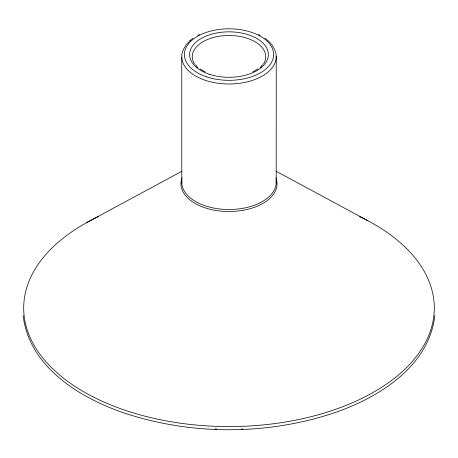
<?xml version="1.0" encoding="UTF-8"?>
<svg xmlns="http://www.w3.org/2000/svg" width="458" height="458" viewBox="0 0 458 458"><rect width="100%" height="100%" fill="white"/><g stroke="black" fill="none" stroke-linecap="round" stroke-linejoin="round"><path stroke-width="0.69" d="M276.208 183.257L276.237 56.214M434.854 315.528C428.934 366.555 379.024 397.384 334.626 412.732L334.3 412.847C266.602 435.381 191.398 435.381 123.7 412.847L123.374 412.732C78.976 397.384 29.066 366.555 23.146 315.528M185.748 45.193L190.356 40.287M262.6 64.715L260.883 66.57M190.076 40.522L193.076 38.174M257.997 68.935L252.799 71.935M86.522 222.697L181.895 171.258M197.793 35.312L199.516 34.453M258.484 34.453L260.207 35.312M205.201 71.935L200.003 68.935M276.168 171.263L367.356 220.464M264.924 38.174L269.155 41.644L272.252 45.193M197.117 66.57L195.4 64.715M181.763 57.21L181.792 183.257M359.713 216.64A205.304 118.53 0 0 1 378.703 389.151A205.304 118.53 0 0 1 79.297 389.151A205.304 118.53 0 0 1 98.287 216.64M242.826 428.928A203.478 117.477 0 0 1 241.446 428.98M216.554 428.98A203.478 117.477 0 0 1 215.174 428.928M276.122 180.292A47.243 27.274 0 0 1 229 209.512A47.243 27.274 0 0 1 181.878 180.292M275.945 177.881A48.044 27.738 0 0 1 229 211.51A48.044 27.738 0 0 1 182.055 177.881M272.315 45.823A47.243 27.274 0 0 1 229 83.986A47.243 27.274 0 0 1 185.685 45.823M194.576 64.126A36.743 21.211 0 0 1 229 35.495A36.743 21.211 0 0 1 263.424 64.126M261.249 66.879A36.743 21.211 0 0 1 260.373 67.75M197.627 67.75A36.743 21.211 0 0 1 196.751 66.879M206.69 76.875A44.615 25.762 0 0 0 273.615 54.565A44.615 25.762 0 0 0 206.69 32.26A44.615 25.762 0 0 0 206.69 76.875M209.317 74.253A39.371 22.728 0 0 0 268.371 54.565A39.371 22.728 0 0 0 209.317 34.882A39.371 22.728 0 0 0 209.317 74.253"/></g></svg>
